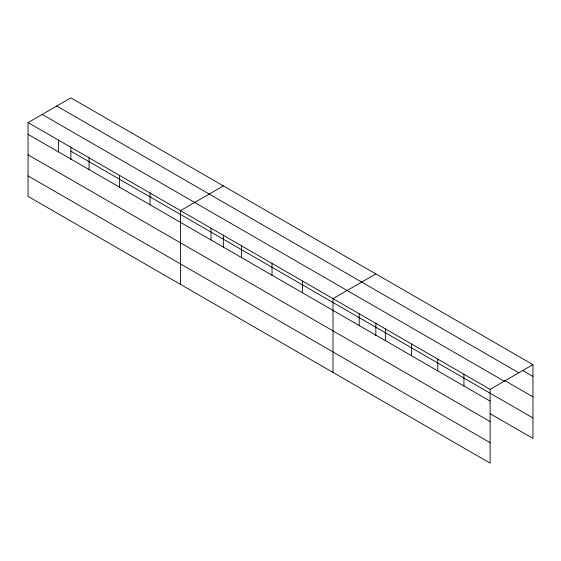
<?xml version="1.0" encoding="UTF-8"?>
<svg xmlns="http://www.w3.org/2000/svg" width="561" height="561" viewBox="0 0 561 561"><rect width="100%" height="100%" fill="white"/><g stroke="black" fill="none" stroke-linecap="round" stroke-linejoin="round"><path stroke-width="0.84" d="M490.118 421.584L490.118 389.355L28.05 122.586L28.05 196.371L490.118 463.141L490.118 421.584L28.05 154.808M490.307 413.794L532.95 438.414L532.95 364.629L70.882 97.859L28.05 122.586M223.362 185.894L180.537 210.62L180.537 284.406M375.849 273.929L333.017 298.655L333.017 372.441M490.118 389.355L532.95 364.629M522.473 370.344L532.95 376.389M56.745 106.015L518.82 372.792M504.521 380.442L532.95 396.858M42.18 114.423L504.255 381.2M70.882 151.175L532.95 417.945M28.05 134.338L490.118 401.115M28.05 175.902L490.118 442.671M463.94 374.243L463.94 385.996M437.755 359.124L437.755 370.884M411.571 344.005L411.571 355.765M385.386 328.886L385.386 340.646M375.849 323.024L375.849 335.773M359.201 313.774L359.201 325.527M302.519 281.047L302.519 292.807M272.022 263.439L272.022 275.199M241.525 245.83L241.525 257.59M223.362 234.989L223.362 247.738M211.027 228.229L211.027 239.982M150.039 193.012L150.039 204.772M119.542 175.404L119.542 187.164M89.045 157.795L89.045 169.555M70.882 146.954L70.882 159.703M58.547 140.194L58.547 151.947"/></g></svg>
